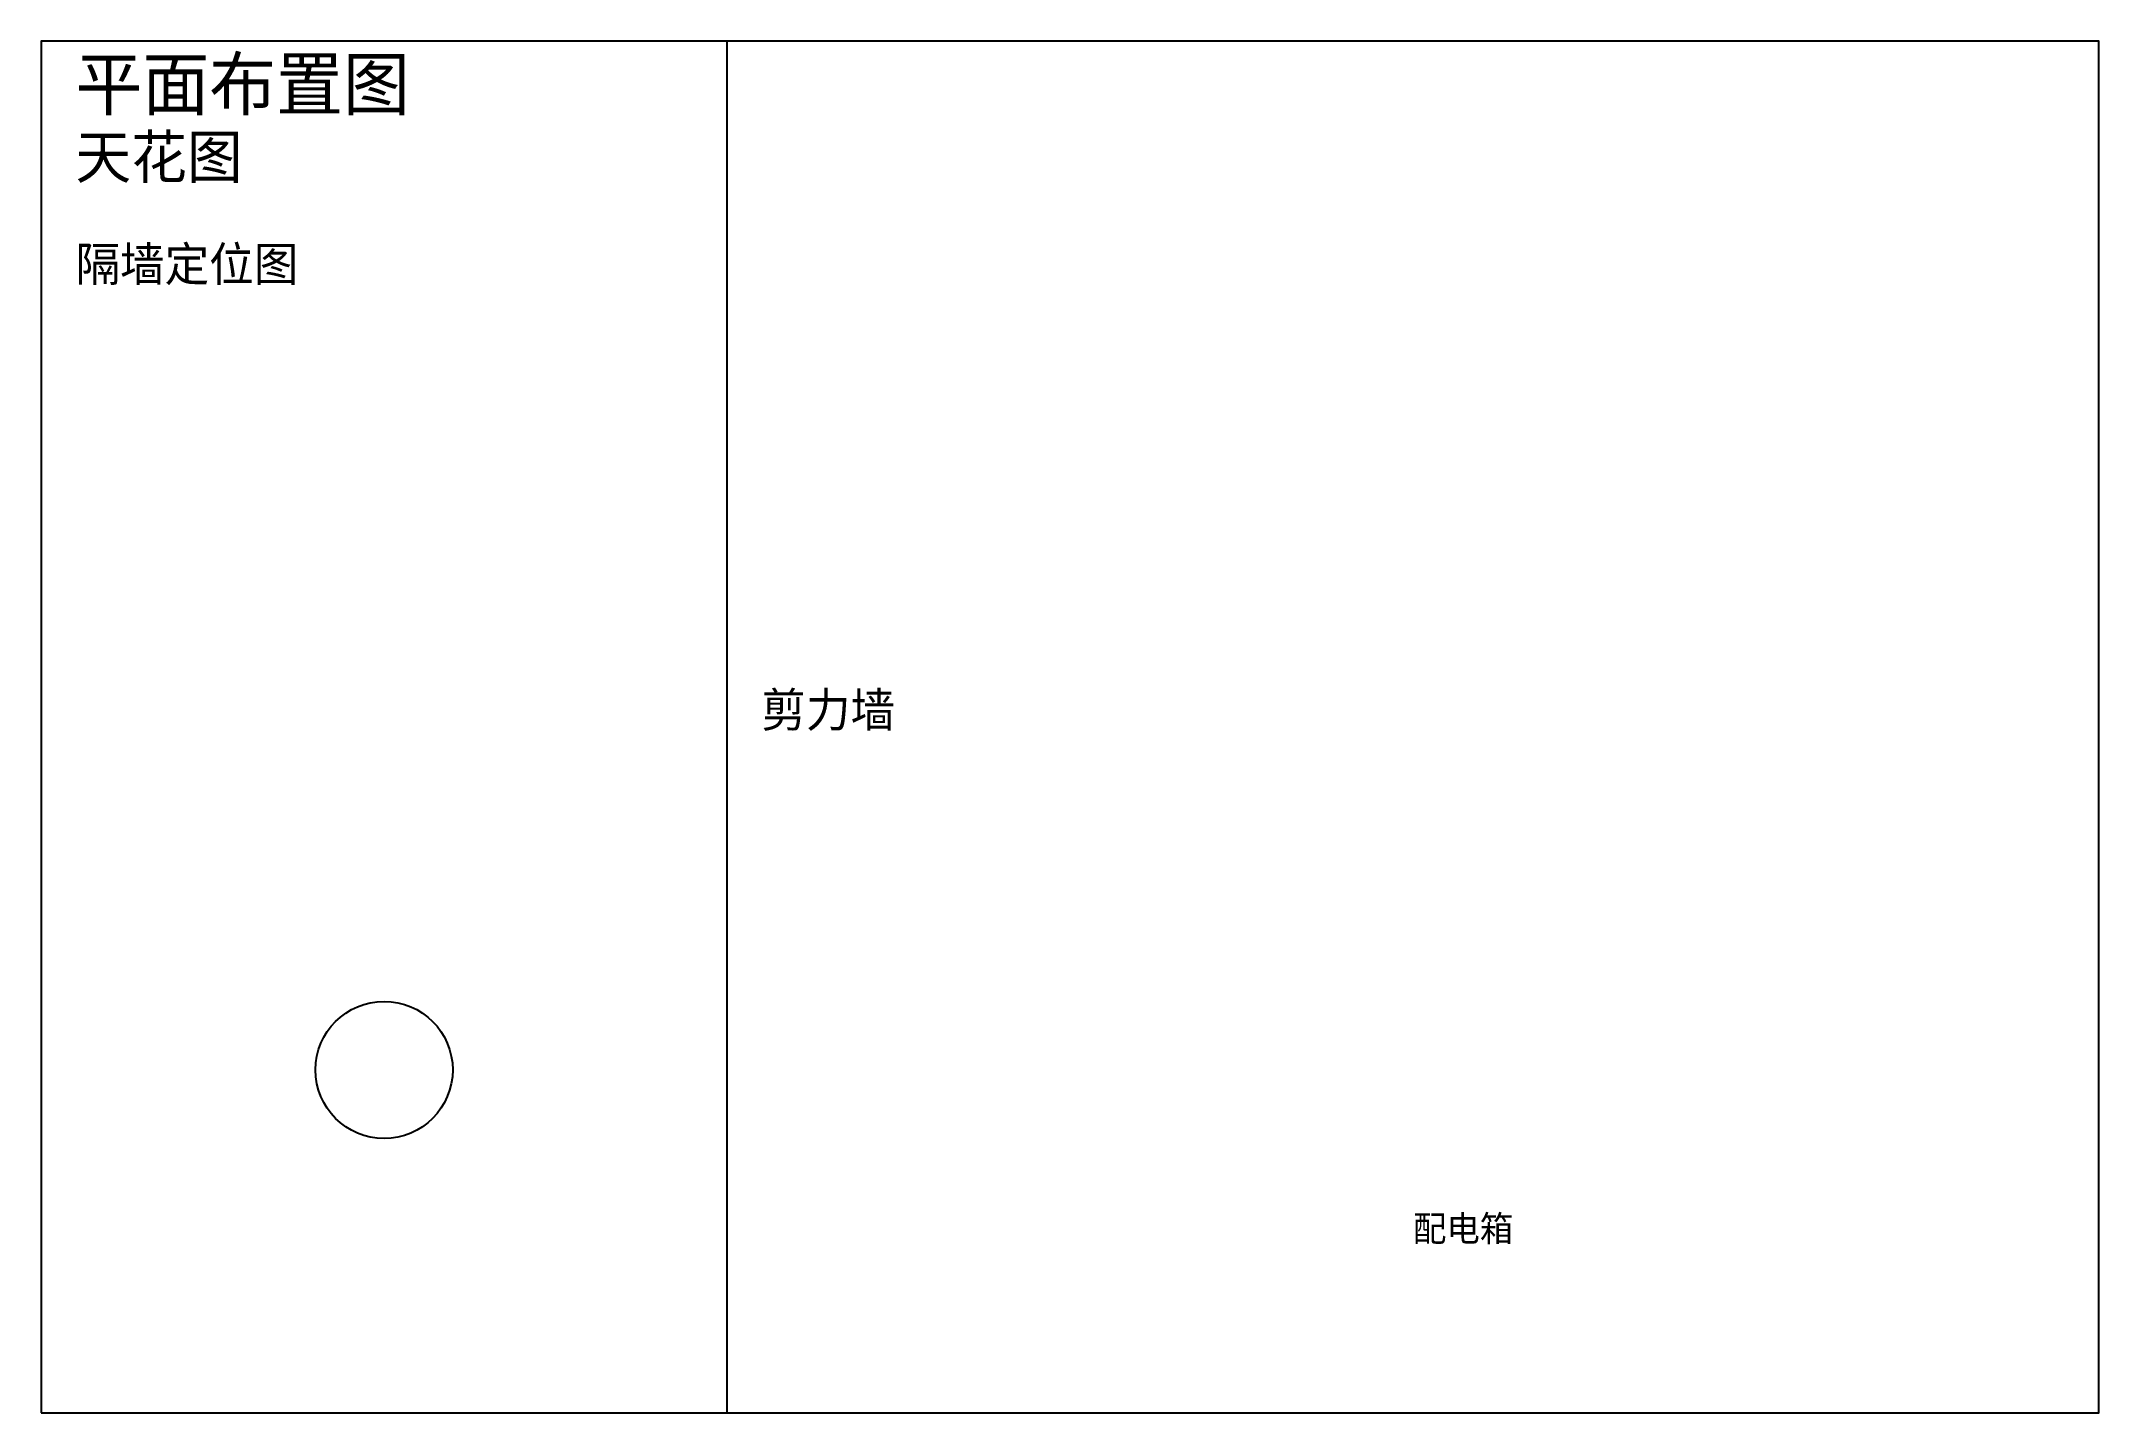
# Model space of a CAD drawing. Header units: metres. Extents: x 0 to 12000, y 0 to 8000.
import ezdxf

# ---------------------------------------------------------------- set-up
doc = ezdxf.new("R2010")
doc.units = ezdxf.units.M
for name, color, linetype in [('A-WALL', 1, 'Continuous'), ('E-POWR', 3, 'Continuous'), ('TITLE', 7, 'Continuous')]:
    doc.layers.add(name, color=color, linetype=linetype)

# ---------------------------------------------------------------- blocks, each defined once
blk = doc.blocks.new('PANEL')
blk.add_attdef('NAME', (0, 0), '', height=150)

msp = doc.modelspace()

# ---------------------------------------------------------------- linework, layer by layer
at = {"layer": 'A-WALL'}
msp.add_line((4000, 0), (4000, 8000), dxfattribs=at)
msp.add_lwpolyline([(0, 0), (12000, 0), (12000, 8000), (0, 8000), (0, 0)], dxfattribs=at)
at = {"layer": 'E-POWR'}
msp.add_circle((2000, 2000), 400, dxfattribs=at)

# ---------------------------------------------------------------- block references
msp.add_blockref('PANEL', (8000, 1000), dxfattribs=at).add_auto_attribs({'NAME': '配电箱'})

# ---------------------------------------------------------------- texts
at = {"layer": 'A-WALL'}
msp.add_text('剪力墙', height=200, dxfattribs=at).set_placement((4200, 4000))
at = {"layer": 'TITLE'}
for s, height, p in [('平面布置图', 300, (200, 7600)), ('天花图', 250, (200, 7200))]:
    msp.add_text(s, height=height, dxfattribs=at).set_placement(p)
at = {"layer": 'TITLE', "insert": (200, 6800), "char_height": 200, "attachment_point": 1}
msp.add_mtext('{\\C1;隔墙定位图}', dxfattribs=at)

doc.saveas('drawing.dxf')
